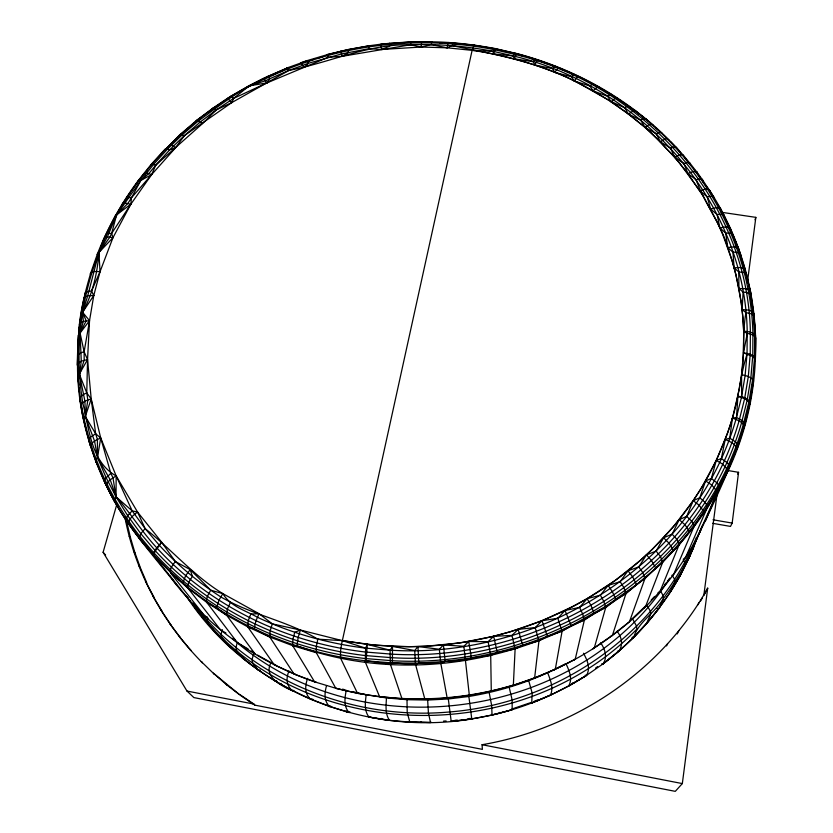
<?xml version="1.0" encoding="UTF-8"?>
<svg xmlns="http://www.w3.org/2000/svg" width="833" height="833" viewBox="0 0 833 833"><rect width="100%" height="100%" fill="white"/><g stroke="black" fill="none" stroke-linecap="round" stroke-linejoin="round"><path stroke-width="1.25" d="M358.596 693.545L357.451 693.191L340.572 658.195L340.458 651.781L341.509 644.471L472.113 50.355C500.394 54.384 528.164 61.725 554.695 72.325C579.539 81.165 600.551 97.544 624.635 107.749L628.082 105.864C701.261 157.458 750.512 243.049 752.917 333.148L752.782 355.462L750.866 377.88L747.149 400.288L741.609 422.55C699.283 570.792 542.741 666.39 392.176 657.726L365.021 655.54C285.906 646.273 209.385 609.975 155.396 550.884L140.787 533.661L127.647 515.596L116.026 496.801L105.968 477.371L97.482 457.432L94.566 441.105L85.32 416.438L84.935 401.267L79.541 374.663L81.27 361.126L80.051 332.919L83.352 321.392L82.592 312.292L87.725 295.777L98.908 252.493L107.363 236.853L116.558 215.081L140.808 180.449L149.045 173.337L155.802 165.132L202.565 123.555L216.341 109.862L231.918 102.511L233.532 98.44L266.924 82.915L328.337 57.248L342.269 56.3L410.492 44.784L421.082 47.033L431.296 44.628L447.071 47.804L452.059 45.669C495.937 54.374 540.69 62.59 580.539 84.112C601.499 94.847 621.324 107.801 639.494 122.805C655.904 134.654 666.858 152.606 683.872 163.487L688.308 162.435L690.38 163.862C646.887 109.425 584.568 71.451 517.491 53.708L495.052 48.533L493.167 51.323L472.113 50.355L447.071 47.804L421.082 47.033L381.514 49.48L369.05 48.668L341.613 53.916L308.429 63.277L288.926 70.42L231.918 102.511L184.291 135.675L169.568 149.971L155.802 165.132L151.616 174.618L145.181 172.452C110.914 215.435 88.006 267.643 81.176 322.277C77.917 349.017 78.437 376.152 82.717 402.735C89.193 428.047 90.714 461.805 116.172 475.945L137.539 512.035L145.129 528.601C171.681 549.624 193.662 575.853 222.848 593.627C230.345 606.299 245.204 610.391 257.397 617.232C291.498 633.382 328.233 643.545 365.635 648.157L392.322 650.302C540.273 658.747 694.118 564.972 735.955 419.374L741.432 397.497L745.129 375.475L747.045 353.431L747.211 331.492C744.858 200.097 640.098 86.767 515.179 56.415L493.167 51.323C465.959 46.127 438.189 43.753 410.492 44.784C368.269 43.764 329.66 62.673 288.926 70.42L287.26 68.014L267.934 76.397L249.161 85.882L233.532 98.44L216.341 109.862L200.524 121.795L184.291 135.675L175.659 147.66L151.616 174.618L130.833 204.2L112.955 237.707L100.033 271.683L93.775 295.528L89.527 320.663L87.548 359.617L91.213 398.955L100.72 437.991L116.172 475.945L132.187 510.858L145.129 528.601L159.519 545.5C177.679 565.128 198.296 582.382 220.755 596.886C251.243 614.692 287.406 620.866 317.821 639.171L316.363 646.366L316.332 652.739L335.751 688.245L358.596 693.545L386.46 697.939L406.993 699.699L407.222 712.684L409.815 722.024L430.63 722.492L430.744 721.753M754.927 330.441L754.271 320.413L755.593 337.74L755.271 360.71L755.416 358.273C758.113 299.005 741.609 239.206 709.091 189.601L705.478 189.101L699.876 190.861L679.197 162.529L660.288 141.756L644.857 127.366L628.446 114.048L611.141 101.855L607.642 96.336L593.023 90.807L589.931 86.007L574.176 80.957L571.573 76.771L554.695 72.325L552.633 68.67L534.661 64.932L533.203 61.715L514.159 58.789L513.357 55.936L515.054 53.302L515.991 53.999M98.908 252.493L97.222 254.492C107.363 228.221 121.243 203.45 138.028 180.834L140.808 180.449L151.616 174.618L131.406 197.869L128.032 203.2L116.558 215.081L111.612 233.448L112.955 237.707L98.908 252.493L100.033 271.683L91.526 290.988L93.775 295.528L82.592 312.292L86.205 320.84L80.051 332.919L84.133 351.786L87.548 359.617L86.767 392.947L87.84 399.975L85.32 416.438L95.639 433.733L100.72 437.991L110.81 473.321L112.986 477.819L116.026 496.801C130.521 512.972 141.756 531.683 156.583 547.593L157.177 548.239C210.791 606.851 286.75 642.826 365.26 652.01L392.197 654.176C541.617 662.745 696.961 567.96 739.079 420.884L744.598 398.788L748.305 376.558L750.221 354.306L750.377 332.159C747.878 199.597 642.16 85.31 516.116 54.697L493.917 49.574C443.531 39.682 391.114 40.671 341.093 52.198C314.614 58.383 288.853 67.463 264.363 79.27C240.268 88.954 219.704 105.541 198.795 120.618L182.417 134.623L167.558 149.034L153.668 164.32L140.808 180.449L131.406 197.869L130.833 204.2L111.612 233.448L109.946 237.041L98.908 252.493C97.451 273.234 92.578 293.955 82.592 312.292L89.527 320.663L84.133 351.786L84.175 360.21L79.541 374.663L86.767 392.947L91.213 398.955L95.639 433.733L97.409 439.428L97.482 457.432L110.258 479.87L116.026 496.801L132.187 510.858L137.539 512.035L161.675 542.221L175.294 561.473L190.226 569.616L210.749 590.201L222.848 593.627L259.105 613.723L272.36 623.886L300.421 630.04L342.28 640.629L375.631 645.252L409.482 646.689L426.465 646.21L460.326 642.847L493.688 636.308L510.077 631.872L542.002 620.741L572.521 606.716L587.14 598.677L614.91 580.674L640.483 560.297L652.354 549.291L674.168 525.842L693.212 500.695L701.646 487.586L716.276 460.462L727.834 432.4L732.436 418.124L739.298 389.23L741.557 374.704L743.473 352.9L743.661 331.201L742.838 316.842L741.266 302.608L735.935 274.651L732.197 260.979L722.69 234.406L716.953 221.547L703.593 196.817L687.881 173.556L674.657 157.166L670.523 148.128L660.288 141.756L656.154 133.686L644.857 127.366L640.837 120.212L628.446 114.048L624.635 107.749M755.271 360.71L755.593 337.74C753.303 333.158 746.993 334.606 743.661 331.201C742.599 302.702 737.236 274.453 727.782 247.557C720.732 223.286 704.26 203.314 696.138 179.73L687.881 173.556L683.872 163.487M747.274 333.398L743.473 352.9L752.74 356.451L755.375 359.273C746.566 579.279 495.312 717.911 296.923 645.867L298.141 637.443L300.421 630.04L294.736 632.289L292.872 639.348L292.685 645.658L314.572 681.831L337.136 688.652M410.492 44.784L410.773 41.889L431.983 41.723L410.638 42.004L380.952 44.284L381.514 49.48L389.719 46.138L389.594 43.264L410.773 41.889M306.721 61.507L306.742 60.726L327.254 54.655L347.788 49.709L368.582 45.95L369.05 48.668M747.003 354.41C740.183 375.214 738.892 397.216 732.436 418.124C725.814 439.97 716.765 461.003 705.593 480.912C685.621 515.388 659.007 545.802 627.988 570.761C561.931 623.261 476.653 649.886 392.52 646.366L390.083 650.198L390.323 664.099L401.923 698.564L402.599 698.866C484.41 703.167 567.294 675.188 629.446 621.762C656.258 598.479 679.072 570.657 696.211 539.545C714.183 502.57 732.092 465.251 744.213 425.871L749.773 403.432L753.501 380.858C751.293 376.578 745.837 375.683 741.557 374.704C744.827 354.087 742.182 333.127 745.962 312.583L742.141 309.709L743.098 292.071L738.954 288.53L738.736 271.933L734.154 267.789L732.915 252.253L727.782 247.557L725.689 233.115L719.899 227.93L717.109 214.602L710.58 209.01L707.238 196.786L699.876 190.861M702.896 181.99L702.229 179.407L700.782 178.918L696.138 179.73M421.082 47.033L421.675 41.65L421.862 42.4M380.952 44.284L389.594 43.264L389.719 44.014M301.025 63.454L301.067 62.673L306.742 60.726L308.429 63.277L303.889 67.473L301.067 62.673M724.398 217.652L724.471 216.132L720.17 208.302L716.411 207.594L710.58 209.01M77.875 352.963C74.97 404.828 89.881 456.786 114.798 501.987C131.874 532.235 155.375 558.037 176.711 585.224C189.726 601.541 204.408 616.451 220.453 629.79C248.473 652.51 280.513 670.034 314.572 681.831L316.176 682.31L294.039 674.012L269.788 637.016L270.111 630.779L272.36 623.886M78.427 341.863C78.312 318.56 84.185 295.267 90.766 272.901L94.15 271.464L100.033 271.683M386.46 697.939C386.085 705.468 384.919 713.85 389.521 720.347L410.013 722.128M317.821 639.171L342.28 640.629L367.238 644.388L392.52 646.366L392.385 662.922L390.323 664.099L365.041 660.715C255.97 648.366 150.596 582.454 104.219 481.047L95.691 460.951L97.482 457.432L100.72 437.991C96.836 439.751 91.661 441.667 90.558 446.29C86.111 429.859 81.218 413.355 79.874 396.321M79 330.857L80.426 319.862M738.444 250.4L740.631 256.147L740.724 254.648L732.499 233.896L723.7 214.997L719.889 214.206L717.109 214.602M741.589 432.379L744.764 423.924L742.161 420.623L736.507 417.479L737.882 396.487C742.463 396.06 747.753 398.278 749.981 402.443L748.336 407.452M751.481 299.37L751.231 295.413L745.899 273.526L739.912 253.43L735.872 252.191L732.915 252.253M316.332 652.739L292.685 645.658L269.788 637.016L254.127 628.863L255.96 620.731L259.105 613.723L250.827 614.025L248.213 620.72L247.755 626.864L274.265 664.828L295.861 674.574M751.835 301.848L754.104 317.904L753.355 315.061L751.616 313.916L745.962 312.583M753.501 380.858L752.397 384.711M286.791 68.806L286.854 68.004L307.054 60.767M390.083 650.198L367.238 644.388L365.635 648.157L365.291 661.996L379.546 696.638L402.599 698.866M554.539 669.336C527.653 682.841 498.519 691.567 468.875 696.482L471.77 718.952C363.178 737.122 246.287 688.61 186.009 595.626M269.788 637.016L247.755 626.864L226.711 615.295L216.601 607.944L218.964 600.166L222.848 593.627M512.826 708.706L530.985 702.531L531.714 702.979L532.204 693.171L528.716 680.707M367.238 644.388L366.176 660.84L365.291 661.996M431.296 44.628L431.754 41.848C453.017 42.025 474.164 44.68 495.052 48.533M712.6 523.322L730.499 526.414L732.176 523.082L738.559 472.311L727.032 470.374M117.037 503.621L103.105 552.279L186.988 691.057L193.881 697.585L675.292 791.35L682.331 783.582L707.706 588.15C661.444 671.2 575.27 728.823 482.057 744.723L482.38 749.367L254.836 705.135L240.716 695.576L213.373 673.189L227.232 685.299L238.79 694.108M747.659 280.398L755.843 217.361L721.263 212.248M717.046 494.167L703.812 595.564L707.706 588.15M447.175 698.085L440.772 663.162L439.345 649.261L443.427 644.929L463.856 646.293L468.729 641.504L488.107 641.67L493.688 636.308L511.941 635.423L518.168 629.373L535.213 627.593L542.002 620.741L557.798 618.242L565.045 610.485L579.57 607.424L587.14 598.677L600.385 595.21L608.163 585.412L620.158 581.684L627.988 570.761L638.755 566.94L646.502 554.861L656.102 551.071L663.599 537.795L672.106 534.172L679.197 519.698L686.684 516.366L693.212 500.695L699.793 497.738L705.593 480.912L711.361 478.434L716.276 460.462L721.347 458.535L725.231 439.491L729.739 438.189L732.436 418.124L736.507 417.479M469.343 695.399L463.856 646.293M255.346 654.342L226.711 615.295L206.751 602.384L187.987 588.202L182.854 582.965L185.686 575.603L190.226 569.616L192.402 576.405C190.32 579.883 186.738 583.891 187.987 588.202L220.453 629.79L225.982 633.049M447.071 47.804L448.133 42.556L448.654 43.191M82.332 308.72L85.278 292.956L88.746 291.279L91.526 290.988M346.257 690.224C344.841 697.752 343.342 706.124 348.975 712.434L349.995 711.903M248.463 86.778L248.598 85.945L263.009 78.552L287.26 68.014M531.496 703.156L550.415 695.211C553.883 687.829 550.311 679.874 547.677 672.783M154.386 556.475L153.355 554.486L154.803 550.228L161.675 542.221L155.396 550.884L154.292 553.237L154.386 556.475L190.059 600.999M230.2 97.409L230.366 96.545L248.598 85.945L266.924 82.915L269.892 78.687L288.926 70.42M326.567 685.538C324.568 692.702 323.662 700.73 329.493 706.499L330.691 706.02M226.774 99.564L226.951 98.7L230.366 96.545L249.161 85.882L265.529 80.77L269.892 78.687L267.455 76.428L267.351 77.24L270.787 75.751M182.854 582.965L170.088 571.542L153.355 554.486L139.246 537.785L128.438 523.124C129.302 518.168 133.811 514.94 137.539 512.035M452.059 45.669L453.152 42.775M420.957 722.503L421.134 721.763M737.882 396.487C742.203 397.768 747.597 399.049 749.773 403.432L744.671 425.361L737.799 446.582L729.958 464.283M550.415 695.211L568.658 686.017C572.948 678.728 569.116 670.565 565.971 663.609L556.829 668.191M574.041 659.944L575.218 659.226L584.35 620.231L582.725 614.067L579.57 607.424M472.113 50.355L474.196 45.044M114.798 501.987L106.437 485.66C107.426 480.87 112.32 478.267 116.172 475.945L116.026 496.801L114.34 500.623L117.994 506.016M307.637 678.333C305.055 685.486 304.284 693.639 310.584 699.241L329.972 706.655M231.918 102.511L227.607 98.575L213.55 108.04L196.703 120.348L195.838 121.764L196.703 120.348L212.832 108.196L226.951 98.7L231.012 96.441L233.532 98.44M232.563 638.651L237.197 642.732L235.989 647.522L236.593 650.458L242.663 658.237L259.011 670.43C275.317 681.915 292.841 691.505 311.125 699.428L312.739 699.168M174.274 140.767L180.126 134.498L196.067 120.858L197.494 120.129L198.795 120.618L202.565 123.555L196.859 120.639L181 134.217L164.819 150.034L180.126 134.498L184.291 135.675M222.359 629.665L221.026 634.34L221.64 637.276L228.034 645.315L250.785 664.38L259.011 670.43L260.156 670.024M289.041 671.002C285.896 677.843 286.219 685.559 292.352 690.724L293.903 690.401M80.843 405.838C82.019 401.402 87.392 400.184 91.213 398.955L85.32 416.438L83.925 418.072L83.935 421.029L82.415 412.387M207.906 617.951L207.188 620.221L207.813 623.157L214.487 631.497L228.836 645.679M77.667 377.547C77.375 350.912 78.146 323.714 84.248 297.506L87.725 295.777L93.775 295.528M568.658 686.017L586.13 675.625L603.196 663.786C607.736 656.758 604.883 649.105 600.697 642.805M601.801 663.714L602.738 664.088C646.116 631.706 680.415 586.671 697.929 535.286M680.415 574.395L689.13 557.725L702.177 525.998M77.885 375.183L77.656 363.657L81.27 361.126L87.548 359.617L78.146 376.079C82.03 441.344 109.727 504.381 153.699 552.581L154.292 553.237C208.531 612.661 285.427 649.178 364.948 658.507L392.239 660.715C543.585 669.451 700.897 573.271 743.359 424.247L748.909 401.87L752.647 379.348L754.511 357.805L754.74 336.334L753.355 315.061L750.398 294.101L746.191 292.373L743.098 292.071M513.357 55.936L493.282 53.926L495.5 48.814L496.312 49.48L495.364 49.293M755.031 219.797L755.843 217.361M120.004 209.062L122.67 203.356L123.805 202.773L130.833 204.2L115.391 215.726L103.761 239.04L99.845 249.91M79.333 324.787L81.176 322.277L83.352 321.392L89.527 320.663L78.198 335.501L77.177 365.093M97.648 253.315L90.328 274.14L90.766 272.901M85.278 292.956L85.289 295.694M103.761 239.04L105.395 237.134L107.363 236.853L112.955 237.707M105.468 235.364L107.093 233.49L111.612 233.448M271.11 662.422C262.936 676.896 281.731 685.986 292.352 690.724M603.196 663.786L618.898 651.156C623.428 644.586 621.689 637.089 617.055 631.237M689.13 557.725L693.16 547.219M602.738 664.088L618.388 651.5L633.569 637.537C638.567 621.605 655.03 612.901 663.328 598.698C675.094 582.756 685.267 565.68 693.587 547.687L693.452 544.688L696.409 537.483M705.447 521.01L712.257 504.402M253.971 652.624L252.003 659.705L252.586 662.641L258.303 670.159M729.739 438.189L735.31 441.698L737.038 443.5L737.799 446.582L696.211 539.545M688.391 558.381L689.818 555.017M690.765 552.779L693.129 547.177M514.159 58.789L516.116 54.697L516.908 53.781L517.845 54.489M631.893 637.714L633.007 637.932L646.523 623.459L659.507 607.684L663.328 598.698L663.151 595.72L660.777 591.347L669.992 578.144M659.611 607.101L670.669 591.628L674.73 582.298L674.574 579.31L672.116 575.093M669.992 592.169L680.551 574.947L684.83 565.263L684.684 562.265L683.414 560.234M693.597 546.052L700.98 529.673M713.225 502.028L714.797 498.498M717.411 492.595L718.973 489.054M720.024 486.691L722.117 481.974M737.705 474.133L738.559 472.311M83.8 298.787L84.789 296.725M666.546 645.908L667.608 643.753M693.452 544.688C650.76 639.692 552.571 703.75 449.653 711.955C353.254 720.774 252.16 680.821 192.996 603.165M230.262 602.769L227.294 609.235L226.711 615.295M677.208 633.934L678.905 630.591M721.347 458.535L726.813 462.419L728.511 464.325L729.26 467.459L707.269 507.661L685.538 557.516L683.227 559.287M534.661 64.932L536.993 60.934L538.607 60.018M697.908 604.789L698.981 602.738M670.669 591.628L680.551 574.947M353.723 691.931L366.176 694.774C365.281 702.302 363.979 710.497 368.936 717.026L380.952 719.171L381.368 718.452M210.749 590.201C208.844 593.877 205.543 598.032 206.751 602.384L237.374 642.639L248.14 648.98M115.006 216.83L125.065 200.076M700.511 601.082L702.49 597.771M711.361 478.434L716.682 482.661L718.327 484.691L719.077 487.857L693.899 526.768L673.47 574.822L672.012 575.884M554.695 72.325L558.474 67.619L561.942 69.618M489.2 692.598L491.637 705.405L492.064 715.058L471.77 718.952L471.634 718.233M167.287 148.284L172.41 142.547M533.203 61.715L535.202 59.164L536.265 59.903M633.569 637.537L647.126 623.011L659.507 607.684M369.769 716.453L368.936 717.026L389.25 720.233M137.695 181.865L125.762 198.983L127.241 197.359L131.406 197.869M699.793 497.738L704.937 502.33L706.54 504.465L707.269 507.661L678.999 545.042L644.909 578.675L605.633 606.372L571.24 625.666L547.364 636.329L522.666 645.294L497.291 652.499L471.405 657.903L445.176 661.454L418.78 663.13L392.385 662.922L366.176 660.84M574.176 80.957L577.259 77.24L578.456 76.459L579.789 77.313M491.283 691.192L490.71 655.384L488.107 641.67M175.294 561.473L171.421 567.148L170.401 569.595L170.505 572.875L204.658 615.879L207.375 617.034M138.028 180.834L151.044 164.538L165.101 149.076L167.558 149.034L169.568 149.971L175.659 147.66L171.369 145.161L169.88 144.827L168.683 146.108L171.567 143.817M139.226 179.876L152.043 164.122L155.802 165.132M552.633 68.67L554.934 66.213L556.121 67.004L552.446 65.672M664.255 585.089L665.817 583.162M667.379 581.236L669.722 578.341M660.777 591.347C565.701 721.576 360.616 746.628 237.197 642.732M424.882 699.241L415.542 664.495L414.699 650.563L417.979 646.554L439.345 649.261M686.684 516.366C689.557 519.251 693.993 522.27 693.899 526.768L662.641 562.39L625.885 593.814L615.899 599.593L605.664 607.694L594.127 613.39L584.35 620.231L571.24 625.666L562.077 631.341L547.364 636.329L538.951 640.941L522.666 645.294L515.117 648.969L497.291 652.499L490.71 655.384L471.405 657.903L465.876 660.121L445.176 661.454L440.772 663.162L418.78 663.13L415.542 664.495L392.385 662.922M593.023 90.807L597.792 86.538L601.27 88.902M166.038 148.732L150.731 165.528L152.043 164.122M571.573 76.771L574.166 74.429L575.468 75.272M631.404 619.45L646.023 605.57M651.156 600.093L654.582 596.449M346.361 710.903L345.737 711.569L349.391 712.579M145.129 528.601L140.787 533.661L139.246 537.785L139.684 539.128L153.355 554.486M122.305 204.439L123.846 202.856M611.141 101.855L614.921 98.492L616.389 97.846L617.971 98.835L614.619 97.617M147.472 170.473L143.817 173.92L145.181 172.452M695.607 540.784L696.367 540.076M589.931 86.007L592.815 83.789L594.241 84.695M132.187 510.858L127.647 515.596L126.022 519.573L134.602 531.079M628.446 114.048L634.163 110.331L635.277 110.508L638.703 114.079M179.876 135.435L191.142 125.783M512.836 685.507L534.64 677.854L555.309 669.222L575.218 659.226M82.592 312.292L81.238 313.406L81.238 316.165M607.642 96.336L610.808 94.275L612.359 95.243M600.385 595.21L603.904 601.624L605.664 607.694L594.283 647.939L592.909 648.772L610.828 636.391L629.446 621.762L644.909 578.675L642.92 572.812L638.755 566.94M196.473 121.254L201.524 117.453M208.594 112.122L212.832 108.196L216.341 109.862M644.857 127.366L649.313 124.45L651.021 123.971L652.833 125.137L650.656 123.815M110.81 473.321L104.656 479.329L104.219 481.047L106.437 485.66M646.523 623.459L650.656 614.369L650.469 611.391L646.804 604.987M533.891 678.374L534.64 677.854L538.951 640.941L535.213 627.593M658.008 592.794L660.059 591.368L678.999 545.042C679.03 540.523 674.855 537.295 672.106 534.172M595.605 668.014L597.667 666.587M618.898 651.156L617.357 651.208M214.654 107.717L220.714 103.636M643.451 608.309L645.367 607.049L662.641 562.39L660.559 556.652L656.102 551.071M660.288 141.756L665.057 139.09L666.879 138.715L668.795 139.986M554.33 669.836L555.309 669.222L562.077 631.341L557.798 618.242M610.828 636.391L612.39 635.423L625.885 593.814L624.011 587.838L620.158 581.684M491.793 714.36L492.064 715.058C525.508 707.321 557.621 693.879 586.536 675.355C590.857 667.858 587.171 660.028 583.485 653.239M569.001 685.788L586.536 675.355L585.297 675.178M640.837 120.212L642.878 119.015L645.71 118.713L652.833 125.137M95.639 433.733L90.599 437.086L88.767 440.438L96.159 462.325L95.691 460.951M674.657 157.166L679.718 154.792L682.998 154.896L688.86 163.278M249.577 86.215L257.345 82.217M656.154 133.686L660.111 132.176L661.985 133.395L655.581 127.616M280.075 683.935L281.096 683.435M687.881 173.556L693.223 171.483L696.669 171.775L702.948 180.459M276.598 680.78L274.9 681.009M273.068 74.762L276.504 73.273M278.795 72.284L282.22 70.795M86.767 392.947L83.862 394.176L80.239 397.122L79.76 398.632L81.113 404.984M531.714 702.979L550.696 695.014M670.523 148.128L672.845 147.16L676.042 147.17L680.571 152.449M534.203 701.271L537.41 700.012L537.962 700.615M307.908 61.142L313.885 59.341M318.675 57.894L322.256 56.811M84.133 351.786L81.238 352.619L77.636 355.045L77.875 367.811M406.993 699.699L427.652 700.053L448.31 698.981L451.194 721.326C471.832 719.545 492.324 715.609 512.16 709.633L512.149 699.98L509.192 687.319M492.147 714.922L512.003 709.778L511.618 709.122M327.046 55.363L327.036 54.593L347.653 49.626L368.54 45.846L380.952 44.17L381.066 44.93M719.899 227.93L725.949 226.868L729.843 227.815L738.829 249.244L740.631 256.147M707.238 196.786L712.08 196.244L714.329 197.9L702.229 179.407M727.782 247.557L734.019 246.87L736.393 247.234L738.829 249.244M468.073 718.723L470.447 718.4M448.31 698.981L468.875 696.482M471.79 718.827L451.257 721.43L451.247 720.701M734.154 267.789L740.558 267.487L744.671 268.913L746.399 275.067M454.891 720.326L457.317 720.076M725.689 233.115L730.885 233.146L733.279 235.062M263.009 78.552L264.363 79.27L266.924 82.915M443.552 721.097L446.113 720.962M738.954 288.53L745.493 288.645L747.972 289.311L750.523 291.633L754.104 317.904M409.815 722.024L430.63 722.492M742.141 309.709C746.129 309.855 751.626 309.574 753.896 313.541M657.07 608.84L658.33 608.881M738.736 271.933L744.213 272.589L746.722 274.786M439.782 42.806L442.313 42.91M292.685 645.658L296.923 645.867M448.133 42.556L473.79 45.159L495.5 48.814L516.908 53.781C545.24 61.413 572.771 72.294 598.25 86.903M743.661 331.201C747.763 331.607 753.282 331.721 755.541 335.793M453.381 43.524L455.859 43.795M380.952 719.171L389.521 720.347M628.082 105.864L638.713 113.652M743.473 352.9C747.68 353.588 753.178 354.098 755.416 358.273M712.996 519.782L732.176 523.082M632.799 636.808L633.913 637.016M392.52 646.366L414.699 650.563M482.057 744.723L682.331 783.582M186.988 691.057L253.919 704.072L254.836 705.135M335.751 688.245C393.79 703.489 455.88 702.229 513.357 685.07L515.117 648.969L511.941 635.423M520.302 55.207L523.988 56.29M531.35 58.456L535.036 59.549M327.036 54.593L328.337 57.248M342.613 689.12L345.039 689.859M329.493 706.499L348.975 712.434M247.755 626.864L254.127 628.863M342.28 640.629L365.635 648.157M310.584 699.241L311.125 699.428M732.436 418.124C736.788 419.717 742.068 421.383 744.213 425.871M539.003 60.799L547.562 63.902M604.435 661.725L605.383 662.089M242.663 658.237L243.423 658.549M725.231 439.491C729.573 441.407 734.727 443.448 736.82 448.039M559.672 68.421L567.575 71.846M570.959 73.314L574.343 74.783M214.487 631.497L228.034 645.315M633.819 110.425L635.86 111.414M202.096 616.837L202.981 617.295L197.619 610.683M716.276 460.462L722.659 464.127L727.605 469.802M257.564 655.113L276.285 665.484M206.751 602.384L216.601 607.944M597.792 86.538L611.266 94.598M705.593 480.912L711.788 485.014L716.599 491.022M610.808 94.275L617.971 98.835M572.448 682.977L573.208 683.466M251.285 651.021L254.419 653.062M239.737 694.483L253.919 704.072M616.389 97.846L628.665 106.166M693.212 500.695L699.179 505.246L703.833 511.566M232.876 638.286L234.844 639.786M640.608 115.141L646.304 119.629M679.197 519.698L684.893 524.665L689.36 531.308M618.95 99.637L620.918 101.241M170.505 572.875L187.987 588.202M663.599 537.795L668.993 543.168L673.251 550.103M214.445 674.355L201.263 661.569L202.377 662.776C163.174 623.178 135.248 572.188 124.919 517.303M207.813 623.157C316.03 745.108 524.228 745.275 636.787 629.207L636.589 626.229L632.445 618.607M670.555 141.797L676.698 148.149M694.732 170.026L699.824 176.888M646.502 554.861L651.552 560.609L655.571 567.835M189.914 649.365L191.059 650.615L179.355 636.62M103.105 552.279L105.624 555.049M169.599 623.376L180.532 637.911M226.212 684.174L227.232 685.299M160.686 609.683L170.817 624.708M126.481 520.927L128.438 523.124M152.626 595.595L161.935 611.068M145.442 581.153L153.897 597.022M139.121 566.419L140.433 567.939L146.723 582.631M215.341 631.893L195.151 608.194L194.526 605.258M133.707 551.425L135.019 552.997L140.433 567.939M129.177 536.223L130.51 537.847L135.019 552.997M627.988 570.761L632.663 576.873L636.412 584.37M125.544 520.875L126.887 522.541L130.51 537.847M704.437 183.916L709.82 190.674L713.152 197.244M186.915 596.47L188.508 598.458M689.693 162.841L697.377 172.806L696.669 171.775M104.677 482.411L106.28 484.462M192.433 603.467L196.286 608.538M197.827 610.558L199.368 612.588M192.392 603.498L196.119 608.631M169.942 575.915L176.711 585.224M608.163 585.412L612.432 591.846L615.899 599.593M709.091 189.601L709.82 190.674M720.17 208.302L723.898 216.476M717.598 204.429L720.93 209.416M587.14 598.677L590.972 605.424L594.127 613.39M726.886 222.182L730.624 228.971M565.045 610.485L571.24 625.666M499.998 712.371L500.31 713.048M368.582 45.95L368.623 46.596M542.002 620.741L547.364 636.329M734.081 238.884L737.132 246.943M745.483 270.163L741.037 257.324L742.047 260.885M518.168 629.373L522.666 645.294M743.452 265.623L744.515 269.184M430.505 722.388L428.433 713.058L427.652 700.053M746.93 277.472L750.523 291.633M493.688 636.308L497.291 652.499M746.899 277.504L747.951 282.345M749.284 288.416L751.137 296.902M126.46 520.167L126.887 522.541M81.54 407.452L81.978 409.919M468.729 641.504L471.405 657.903M445.176 661.454L443.427 644.929M78.146 378.963L78.76 385.158M79.01 387.647L79.499 392.603M418.78 663.13L417.979 646.554M755.083 332.95L755.489 339.208M347.705 50.386L347.653 49.626L348.569 52.375L342.269 56.3L340.572 51.188L340.603 51.958M493.167 51.323L493.282 53.926M741.557 374.704L741.641 396.518"/></g></svg>
